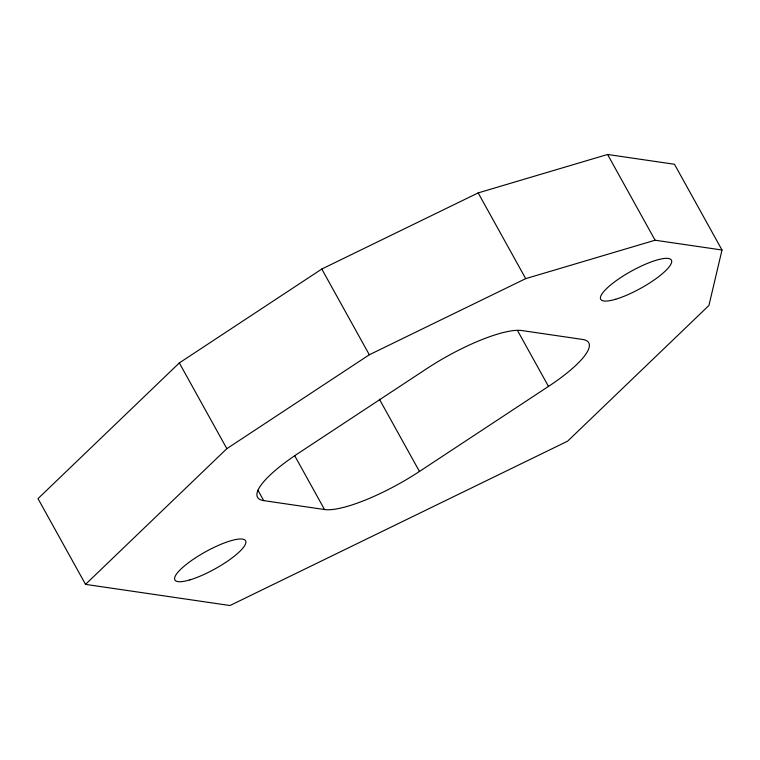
<?xml version="1.0" encoding="UTF-8"?>
<svg xmlns="http://www.w3.org/2000/svg" width="760" height="760" viewBox="0 0 760 760"><rect width="100%" height="100%" fill="white"/><g stroke="black" fill="none" stroke-linecap="round" stroke-linejoin="round"><path stroke-width="1.14" d="M722 250.012L708.928 305.482L567.606 441.18L229.976 605.53L85.528 584.373L38 498.636L179.322 362.928L321.793 269.03L478.173 192.907L607.572 154.47L674.471 164.264L722 250.012L655.091 240.217L525.692 278.644L369.322 354.768L226.85 448.666L85.528 584.373M263.71 500.622L324.529 509.532A80.826 19.551 -29 0 0 419.453 471.456L548.492 386.412A80.826 19.551 -29 0 0 582.597 339.445L521.769 330.534A80.826 19.551 -29 0 0 426.844 368.6L297.815 453.644A80.826 19.551 -29 0 0 263.71 500.622L257.982 490.295M607.572 154.47L655.091 240.217M478.173 192.907L525.692 278.644M517.569 330.628L548.492 386.412M321.793 269.03L369.322 354.768M379.373 399.152L419.453 471.456M294.756 455.81L324.529 509.532M179.322 362.928L226.85 448.666M615.723 299.231A40.413 9.775 -29 0 0 671.593 262.409A40.413 9.775 -29 0 0 620.853 277.485A40.413 9.775 -29 0 0 615.723 299.231M189.914 579.88A40.413 9.775 -29 0 0 245.784 543.058A40.413 9.775 -29 0 0 195.044 558.125A40.413 9.775 -29 0 0 189.914 579.88"/></g></svg>
